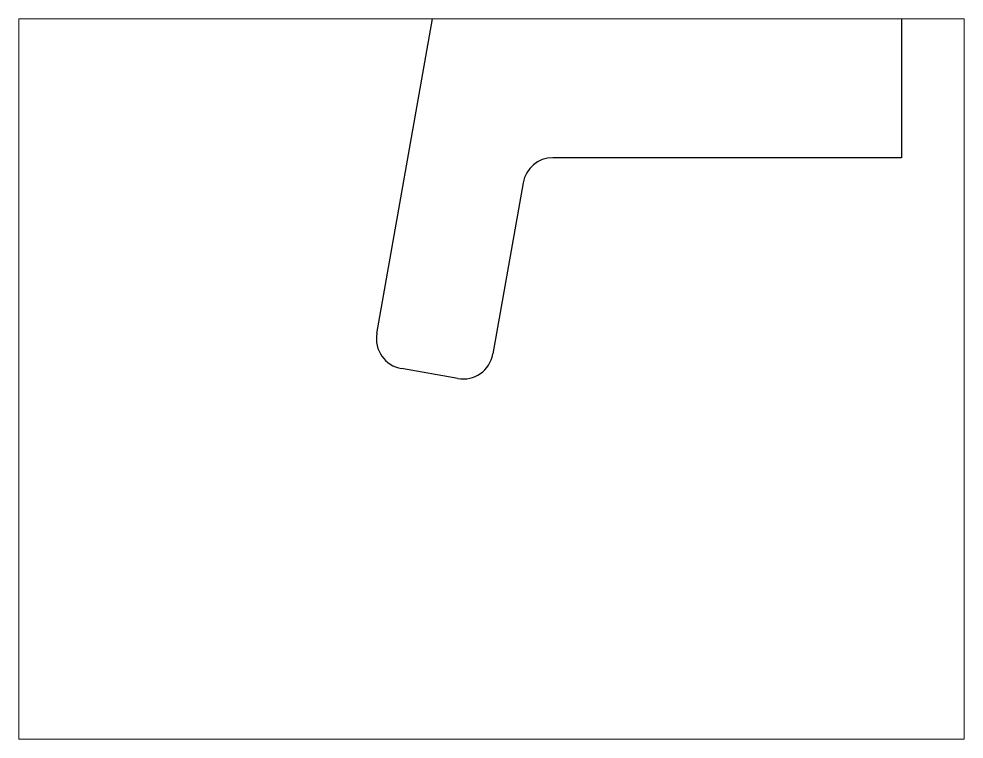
# Paper-space layout 'Layout1' of a CAD drawing. Header units: inches. Extents: x 1.05 to 9.45, y 0.8 to 7.2.
# The model-space entities are those that its viewports show. They can reach past a viewport. Long polylines and large blocks are cut down to what shows.
import ezdxf

# ---------------------------------------------------------------- set-up
doc = ezdxf.new("R2010")
doc.units = ezdxf.units.IN
doc.header["$MEASUREMENT"] = 0
doc.layers.get('0').update_dxf_attribs({"color": 254, "true_color": 0xc2ced6})

msp = doc.modelspace()

# ---------------------------------------------------------------- linework, layer by layer
for p, q in [((43.359, 45.478), (43.376, 18.273)), ((0.038, 3.755), (4.92, 31.442)), ((43.376, 18.273), (14.571, 18.273)), ((12.109, 16.207), (9.615, 2.066)), ((6.719, 0.038), (2.066, 0.858))]:
    msp.add_line(p, q)
for centre, start, end in [((14.571, 15.773), 90, 170), ((2.5, 3.32), 170, 260), ((7.153, 2.5), 260, 350)]:
    msp.add_arc(centre, 2.5, start, end)

psp = doc.layouts.get("Layout1")

# ---------------------------------------------------------------- viewports
at = {"layer": '0', "view_target_point": (26.6802, -1.5419)}
psp.add_viewport(center=(5.25, 4), size=(8.4, 6.4), view_center_point=(-17.1743, 1.5419), view_height=59.486814, dxfattribs=at)

doc.saveas('drawing.dxf')
